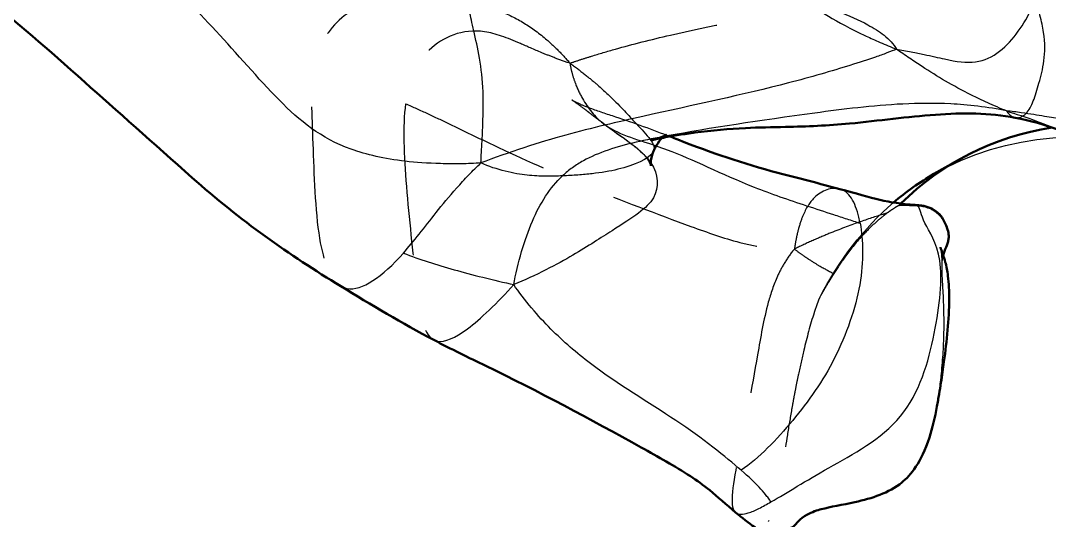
# Model space of a CAD drawing. Header units: millimetres. Extents: x 0 to 420, y 0 to 297.
# Drawn here: x 338 to 354.13, y 181.83 to 189.66 of the extents above; entities that cross this region are included whole.
import ezdxf

# ---------------------------------------------------------------- set-up
doc = ezdxf.new("R2010")
doc.units = ezdxf.units.MM
doc.header["$LTSCALE"] = 0.75
doc.linetypes.add('HIDDEN2', pattern=[4.7625, 3.175, -1.5875])
for name, color, linetype, lineweight in [('Hidden', 7, 'HIDDEN2', 25), ('Hidden Narrow', 7, 'HIDDEN2', 25), ('Visible', 7, 'Continuous', 50), ('Visible Narrow', 7, 'Continuous', 25)]:
    doc.layers.add(name, color=color, linetype=linetype, lineweight=lineweight)

msp = doc.modelspace()

# ---------------------------------------------------------------- linework, layer by layer
at = {"layer": 'Hidden', "extrusion": (5e-16, 3e-16, -1)}
msp.add_ellipse((358.5593, 176.4217), major_axis=(-6.2379, 10.8323), ratio=0.5780931, start_param=0, end_param=0.5318986, dxfattribs=at)
at = {"layer": 'Hidden', "extrusion": (3e-16, 5e-16, -1)}
for centre, start_param, end_param in [((358.5593, 176.4217), -0.358369, -0.1070632), ((358.9128, 176.6253), -0.1568411, -0.1511212)]:
    msp.add_ellipse(centre, major_axis=(-6.2379, 10.8323), ratio=0.5780931, start_param=start_param, end_param=end_param, dxfattribs=at)
at = {"layer": 'Hidden'}
for points, knots in [([(347.1498, 188.0366), (347.0702, 188.096), (346.9952, 188.1543), (346.9246, 188.2089), (346.9224, 188.2106), (346.9137, 188.2173), (346.9072, 188.2223), (346.8814, 188.2421), (346.8626, 188.2566), (346.7895, 188.3123), (346.7387, 188.3498), (346.6841, 188.3879), (346.6695, 188.3976), (346.651, 188.4096), (346.6462, 188.4125), (346.6462, 188.4125), (346.647, 188.412), (346.6533, 188.4084), (346.6648, 188.4021), (346.7011, 188.3837), (346.7287, 188.3705), (346.8099, 188.3345), (346.8696, 188.3104), (347.0539, 188.2414), (347.1899, 188.1965), (347.6198, 188.0558), (347.9166, 187.9461), (348.1855, 187.8414)], [0, 0, 0, 0, 0.1258849, 0.1258849, 0.1299195, 0.1299195, 0.1420243, 0.1420243, 0.1783646, 0.1783646, 0.2885566, 0.2885566, 0.3411271, 0.3411271, 0.3900823, 0.3900823, 0.4107846, 0.4107846, 0.4714077, 0.4714077, 0.5480593, 0.5480593, 0.6694894, 0.6694894, 0.8998942, 0.8998942, 1.3813826, 1.3813826, 1.3813826, 1.3813826]), ([(347.7824, 187.5519), (347.7763, 187.5581), (347.7643, 187.57), (347.7302, 187.6011), (347.709, 187.6197), (347.6575, 187.6624), (347.6262, 187.6873), (347.539, 187.7541), (347.4801, 187.7971), (347.3316, 187.9041), (347.2404, 187.969), (347.1498, 188.0366)], [0, 0, 0, 0, 0.05611436, 0.05611436, 0.10690917, 0.10690917, 0.16516218, 0.16516218, 0.26151196, 0.26151196, 0.40457451, 0.40457451, 0.40457451, 0.40457451]), ([(351.7733, 186.7613), (351.7639, 186.7565), (351.7548, 186.7516), (351.7368, 186.7413), (351.7267, 186.7352), (351.6952, 186.7158), (351.6731, 186.7013), (351.6409, 186.6793), (351.6309, 186.6724), (351.6095, 186.6573), (351.5981, 186.649), (351.5866, 186.6405)], [-0.09351976, -0.09351976, -0.09351976, -0.09351976, -0.079204493, -0.079204493, -0.063261673, -0.063261673, -0.03132853, -0.03132853, -0.017395148, -0.017395148, 0, 0, 0, 0]), ([(352.5242, 186.4204), (352.5097, 186.4575), (352.4906, 186.4944), (352.449, 186.5582), (352.4225, 186.593), (352.354, 186.657), (352.3196, 186.6801), (352.1855, 186.7472), (352.0734, 186.7552), (351.9439, 186.758)], [-0.52399482, -0.52399482, -0.52399482, -0.52399482, -0.4197561, -0.4197561, -0.32926641, -0.32926641, -0.24379843, -0.24379843, 0, 0, 0, 0]), ([(351.5866, 186.6405), (351.5699, 186.6282), (351.5459, 186.6101), (351.4813, 186.5579), (351.4508, 186.5319), (351.3298, 186.4247), (351.2455, 186.3378), (351.0962, 186.1755), (351.0056, 186.0615), (350.8652, 185.8669), (350.8086, 185.7824), (350.7526, 185.6941)], [-0.67046607, -0.67046607, -0.67046607, -0.67046607, -0.63042125, -0.63042125, -0.59149965, -0.59149965, -0.46135017, -0.46135017, -0.19564447, -0.19564447, 0, 0, 0, 0]), ([(350.7526, 185.6941), (350.7476, 185.6863), (350.7427, 185.6784), (350.7333, 185.6635), (350.7289, 185.6565), (350.7196, 185.6415), (350.7147, 185.6335), (350.7042, 185.6165), (350.6986, 185.6075), (350.6846, 185.5845), (350.6762, 185.5705), (350.6446, 185.518), (350.6217, 185.479), (350.5727, 185.3939), (350.5468, 185.3477), (350.5212, 185.301)], [-0.27759594, -0.27759594, -0.27759594, -0.27759594, -0.26032219, -0.26032219, -0.24481226, -0.24481226, -0.22746452, -0.22746452, -0.20781688, -0.20781688, -0.17776135, -0.17776135, -0.09514699, -0.09514699, 0, 0, 0, 0]), ([(350.5212, 185.301), (350.5196, 185.2967), (350.518, 185.2924), (350.5066, 185.2621), (350.497, 185.2359), (350.4725, 185.1671), (350.458, 185.1243), (350.3828, 184.8924), (350.329, 184.6889), (350.2529, 184.3712), (350.2242, 184.243), (350.1838, 184.0519), (350.1704, 183.986), (350.1467, 183.8662), (350.1365, 183.8129), (350.1145, 183.6957), (350.103, 183.6321), (350.0682, 183.435), (350.046, 183.3021), (349.983, 182.9136), (349.9418, 182.6457), (349.9012, 182.3997), (349.8886, 182.3262), (349.8697, 182.2285), (349.8639, 182.1998), (349.8537, 182.1528), (349.8494, 182.134), (349.8406, 182.097), (349.836, 182.0786), (349.8241, 182.0342), (349.8165, 182.0079), (349.7833, 181.9065), (349.756, 181.8501), (349.7243, 181.8114)], [-1.00335247, -1.00335247, -1.00335247, -1.00335247, -1.00001579, -1.00001579, -0.97966488, -0.97966488, -0.94708731, -0.94708731, -0.8051866, -0.8051866, -0.71591549, -0.71591549, -0.66888992, -0.66888992, -0.63125862, -0.63125862, -0.58669722, -0.58669722, -0.4939614, -0.4939614, -0.31894026, -0.31894026, -0.24976888, -0.24976888, -0.22117343, -0.22117343, -0.2020238, -0.2020238, -0.18297768, -0.18297768, -0.15524995, -0.15524995, -0.07159681, -0.07159681, -0.07159681, -0.07159681])]:
    msp.add_open_spline(points, degree=3, knots=knots, dxfattribs=at)
at = {"layer": 'Hidden', "extrusion": (-1.9241e-12, 3.35e-14, -1)}
msp.add_open_spline([(347.883, 187.7789), (347.883, 187.7789), (347.883, 187.7789), (347.8832, 187.7789), (347.8874, 187.7801), (347.9029, 187.785), (347.9157, 187.7893), (347.9529, 187.8024), (347.9802, 187.8127), (348.035, 187.8344), (348.0597, 187.8447), (348.0936, 187.8593), (348.1056, 187.8648), (348.1265, 187.8748), (348.1322, 187.878), (348.1322, 187.878), (348.1321, 187.878), (348.1301, 187.8768), (348.1202, 187.8708), (348.0932, 187.8493), (348.0775, 187.8353), (348.0609, 187.8183)], degree=3, knots=[2.44182185, 2.44182185, 2.44182185, 2.44182185, 2.44260152, 2.44260152, 2.47530388, 2.47530388, 2.51583987, 2.51583987, 2.57639264, 2.57639264, 2.62944921, 2.62944921, 2.67285852, 2.67285852, 2.7336411, 2.7336411, 2.74157432, 2.74157432, 2.81559103, 2.81559103, 2.87772713, 2.87772713, 2.87772713, 2.87772713], dxfattribs=at)
at = {"layer": 'Hidden', "extrusion": (-1.421e-12, -2.474e-13, -1)}
msp.add_open_spline([(347.8845, 187.3821), (347.8845, 187.3821), (347.8844, 187.3826), (347.8831, 187.3879), (347.8788, 187.4022), (347.8614, 187.4411), (347.8474, 187.4663), (347.8268, 187.4975), (347.8201, 187.5069), (347.8055, 187.5264), (347.8002, 187.5326), (347.7922, 187.5417), (347.789, 187.5452), (347.7824, 187.5519)], degree=3, knots=[0.24634826, 0.24634826, 0.24634826, 0.24634826, 0.26215118, 0.26215118, 0.33053264, 0.33053264, 0.4062082, 0.4062082, 0.44381369, 0.44381369, 0.50332706, 0.50332706, 0.56340971, 0.56340971, 0.56340971, 0.56340971], dxfattribs=at)
at = {"layer": 'Hidden', "extrusion": (7.0745e-12, 3.60859e-10, -1)}
msp.add_open_spline([(351.9439, 186.758), (351.8901, 186.7592), (351.8351, 186.7595), (351.7733, 186.7613)], degree=3, dxfattribs=at)
at = {"layer": 'Hidden', "extrusion": (1.8034e-12, -5.25e-14, -1)}
msp.add_open_spline([(352.3696, 183.615), (352.3989, 183.7781), (352.4217, 183.9512), (352.4628, 184.3546), (352.4766, 184.582), (352.4818, 184.9655), (352.4797, 185.1121), (352.4667, 185.427), (352.457, 185.5611), (352.4484, 185.7473), (352.4467, 185.822), (352.4538, 185.9075), (352.4565, 185.9293), (352.4629, 185.9618), (352.4653, 185.9726), (352.4681, 185.9831)], degree=3, knots=[-4.5237687, -4.5237687, -4.5237687, -4.5237687, -3.8621966, -3.8621966, -3.0515476, -3.0515476, -2.5424533, -2.5424533, -2.0293178, -2.0293178, -1.6423035, -1.6423035, -1.5063973, -1.5063973, -1.4364869, -1.4364869, -1.4364869, -1.4364869], dxfattribs=at)
at = {"layer": 'Hidden', "extrusion": (2.1161e-12, 8.043e-13, -1)}
msp.add_open_spline([(352.4491, 185.8289), (352.4508, 185.8971), (352.4486, 185.9583), (352.4389, 186.0468), (352.4319, 186.0788), (352.4256, 186.1021), (352.4242, 186.1063), (352.4241, 186.1067), (352.4241, 186.1067), (352.4241, 186.1067)], degree=3, knots=[0, 0, 0, 0, 0.10127458, 0.10127458, 0.19225462, 0.19225462, 0.23163051, 0.23163051, 0.23361843, 0.23361843, 0.23361843, 0.23361843], dxfattribs=at)
at = {"layer": 'Hidden Narrow'}
for points, knots in [([(346.6162, 188.9885), (346.6581, 189.0037), (346.7175, 189.0237), (346.8362, 189.0624), (346.8956, 189.0812), (347.0736, 189.136), (347.4496, 189.2463), (348.472, 189.5111), (349.781, 189.7414), (351.4191, 190.1855), (352.2342, 190.4039), (352.68, 190.5187), (352.8428, 190.5593), (353.1966, 190.6452), (353.3876, 190.6905), (353.5541, 190.7267)], [0, 0, 0, 0, 0.125, 0.125, 0.25, 0.25, 0.5, 1, 2, 2.5, 2.75, 2.75, 2.875, 2.875, 3, 3, 3, 3]), ([(353.5967, 188.1361), (353.6059, 188.1344), (353.6678, 188.1288), (353.8267, 188.2119), (353.9649, 188.6387), (354.1219, 189.2608), (353.9387, 189.9248), (353.804, 190.2407), (353.7241, 190.4091), (353.6938, 190.4695), (353.6262, 190.5988), (353.5887, 190.6678), (353.5541, 190.7267)], [-3.5865148, -3.5865148, -3.5865148, -3.5865148, -3.5, -3, -2, -1, -0.5, -0.25, -0.25, -0.125, -0.125, 0, 0, 0, 0]), ([(345.0238, 189.9298), (344.9519, 189.928), (344.8736, 189.9286), (344.7309, 189.9312), (344.6667, 189.9333), (344.4953, 189.9414), (344.1947, 189.9641), (343.6223, 190.0104), (342.9268, 189.7445), (342.5239, 188.9393), (342.5901, 187.8294), (342.6302, 186.2048), (342.8556, 185.5985), (343.0234, 185.4968)], [-8, -8, -8, -8, -7.875, -7.875, -7.75, -7.75, -7.5, -7, -6, -5, -4, -3, -2.1569806, -2.1569806, -2.1569806, -2.1569806]), ([(345.0238, 189.9298), (345.1008, 189.9224), (345.1901, 189.9041), (345.3559, 189.862), (345.4325, 189.838), (345.6433, 189.7577), (345.7726, 189.6925), (346.0203, 189.541), (346.1389, 189.4547), (346.3147, 189.3037), (346.3753, 189.247), (346.5005, 189.1206), (346.5651, 189.051), (346.6162, 188.9885)], [0, 0, 0, 0, 0.125, 0.125, 0.25, 0.25, 0.5, 0.5, 0.75, 0.75, 0.875, 0.875, 1, 1, 1, 1]), ([(346.6162, 188.9885), (346.5428, 189.0118), (346.4598, 189.0419), (346.3077, 189.099), (346.2387, 189.1262), (346.0527, 189.2035), (345.722, 189.3503), (345.0896, 189.5985), (344.3101, 189.2662), (344.0853, 188.7142), (344.0392, 188.3546)], [-7, -7, -7, -7, -6.875, -6.875, -6.75, -6.75, -6.5, -6, -5, -4, -4, -4, -4]), ([(346.6162, 188.9885), (346.622, 188.9405), (346.6353, 188.8841), (346.6642, 188.7792), (346.6798, 188.7307), (346.73, 188.5964), (346.8462, 188.3491), (347.0059, 188.148), (347.135, 188.0479)], [-4, -4, -4, -4, -3.875, -3.875, -3.75, -3.75, -3.5, -3, -3, -3, -3]), ([(344.0392, 188.3546), (343.9931, 187.9949), (344.0334, 187.108), (344.2072, 185.5348), (344.3002, 184.7502), (344.4811, 184.6555)], [-4, -4, -4, -4, -3, -2, -1.0900282, -1.0900282, -1.0900282, -1.0900282]), ([(344.0392, 188.3546), (344.1544, 188.3045), (344.2688, 188.2529), (344.4969, 188.1474), (344.6106, 188.0935), (344.9519, 187.93), (345.6349, 187.5962), (346.8222, 187.068), (348.2791, 186.5137), (349.1481, 186.2055), (349.5321, 186.1214), (349.7378, 186.092), (349.8124, 186.0847), (349.9735, 186.0753), (350.06, 186.0731), (350.1348, 186.0783)], [-4, -4, -4, -4, -3.75, -3.75, -3.5, -3.5, -3, -2, -1, -0.5, -0.25, -0.25, -0.125, -0.125, 0, 0, 0, 0]), ([(347.135, 188.0479), (347.4193, 187.8363), (347.7231, 187.653), (347.8742, 187.4437), (347.8829, 187.4308)], [0, 0, 0, 0, 1, 1.0651156, 1.0651156, 1.0651156, 1.0651156]), ([(350.8461, 187.019), (350.7193, 187.0531), (350.4751, 186.9676), (350.2882, 186.6739), (350.2184, 186.4694), (350.1856, 186.3468), (350.1747, 186.2998), (350.1531, 186.1936), (350.1423, 186.1343), (350.1348, 186.0783)], [1.1253135, 1.1253135, 1.1253135, 1.1253135, 2, 2.5, 2.75, 2.75, 2.875, 2.875, 3, 3, 3, 3]), ([(352.0241, 186.7697), (352.0076, 186.7711), (351.9828, 186.7684), (351.9497, 186.7597), (351.9439, 186.758)], [6.27152156, 6.27152156, 6.27152156, 6.27152156, 6.5, 6.54673479, 6.54673479, 6.54673479, 6.54673479]), ([(351.5866, 186.6405), (351.5659, 186.6345), (351.5436, 186.628), (351.4135, 186.5891), (351.1573, 186.5061), (350.8434, 186.3879), (350.5924, 186.2857), (350.5033, 186.2477), (350.3142, 186.1639), (350.2142, 186.1181), (350.1348, 186.0783)], [-0.80574724, -0.80574724, -0.80574724, -0.80574724, -0.75, -0.75, -0.5, -0.25, -0.25, -0.125, -0.125, 0, 0, 0, 0]), ([(350.1348, 186.0783), (350.0811, 186.019), (350.0292, 185.9424), (349.9394, 185.7947), (349.9015, 185.7236), (349.8091, 185.5184), (349.6733, 185.1108), (349.512, 184.1396), (349.2691, 182.8679), (349.1029, 182.0778), (349.2044, 181.9605), (349.2136, 181.9529)], [-4, -4, -4, -4, -3.875, -3.875, -3.75, -3.75, -3.5, -3, -2, -1, -0.913599, -0.913599, -0.913599, -0.913599])]:
    msp.add_open_spline(points, degree=3, knots=knots, dxfattribs=at)
at = {"layer": 'Hidden Narrow', "extrusion": (7.849e-13, 6.379e-13, -1)}
msp.add_open_spline([(346.6162, 188.9885), (346.6933, 188.9354), (346.7727, 188.8743), (346.9146, 188.7617), (346.977, 188.7102), (347.1388, 188.57), (347.4054, 188.3182), (347.8095, 187.8743), (347.9676, 187.708), (347.9269, 187.6097)], degree=3, knots=[0, 0, 0, 0, 0.125, 0.125, 0.25, 0.25, 0.5, 1, 1.9402766, 1.9402766, 1.9402766, 1.9402766], dxfattribs=at)
at = {"layer": 'Hidden Narrow', "extrusion": (4.767e-13, 2.4837e-12, -1)}
msp.add_open_spline([(347.135, 188.0479), (347.3555, 187.8768), (347.642, 187.8047), (347.9689, 187.6947)], degree=3, dxfattribs=at)
at = {"layer": 'Hidden Narrow', "extrusion": (-5.1081e-12, -7.7239e-12, -1)}
msp.add_open_spline([(350.1348, 186.0783), (350.1764, 186.0468), (350.2199, 186.0156), (350.2983, 185.9607), (350.3331, 185.937), (350.4245, 185.877), (350.5679, 185.7896), (350.6814, 185.7306), (350.7526, 185.6941)], degree=3, knots=[0, 0, 0, 0, 0.125, 0.125, 0.25, 0.25, 0.5, 0.94434976, 0.94434976, 0.94434976, 0.94434976], dxfattribs=at)
at = {"layer": 'Visible', "extrusion": (-1e-16, -0.817547, 0.575862)}
msp.add_line((352.6749, 187.4575), (352.3213, 187.254), dxfattribs=at)
at = {"layer": 'Visible', "extrusion": (3e-16, 5e-16, -1)}
for centre, start_param, end_param in [((358.9128, 176.6253), -0.1511212, 0.2176164), ((358.5593, 176.4217), -0.1070632, 0)]:
    msp.add_ellipse(centre, major_axis=(-6.2379, 10.8323), ratio=0.5780931, start_param=start_param, end_param=end_param, dxfattribs=at)
at = {"layer": 'Visible'}
for points, knots in [([(343.0234, 185.4968), (342.2194, 185.9846), (341.4453, 186.5291), (340.0892, 187.7331), (339.5026, 188.2567), (338.4214, 189.2162), (337.9559, 189.6294), (337.0445, 190.3374), (336.6955, 190.5895), (336.3508, 190.8333)], [0, 0, 0, 0, 1.3806949, 1.3806949, 2.4921467, 2.4921467, 3.8194848, 3.8194848, 4.5681318, 4.5681318, 4.5681318, 4.5681318]), ([(353.5967, 188.1361), (353.1887, 188.2126), (352.7755, 188.2135), (351.9084, 188.1515), (351.4583, 188.0876), (350.6694, 188.0126), (350.3293, 187.9985), (349.785, 187.9868), (349.5768, 187.9835), (349.1078, 187.9616), (348.8408, 187.9377), (348.4936, 187.8909), (348.4108, 187.8786), (348.2448, 187.852), (348.1602, 187.8373), (348.0409, 187.8145), (347.9996, 187.8061), (347.947, 187.7945), (347.9304, 187.7907), (347.9088, 187.7855), (347.9017, 187.7838), (347.8874, 187.7801), (347.883, 187.7789), (347.883, 187.7789)], [0, 0, 0, 0, 0.5536089, 0.5536089, 1.1143985, 1.1143985, 1.5167356, 1.5167356, 1.7700682, 1.7700682, 2.0903999, 2.0903999, 2.1908336, 2.1908336, 2.29613, 2.29613, 2.3556623, 2.3556623, 2.3877134, 2.3877134, 2.4083034, 2.4083034, 2.4418219, 2.4418219, 2.4418219, 2.4418219]), ([(354.9645, 187.6607), (354.7387, 187.7611), (354.5065, 187.8595), (354.0592, 188.0244), (353.831, 188.0922), (353.5967, 188.1361)], [0, 0, 0, 0, 0.29754257, 0.29754257, 0.61535857, 0.61535857, 0.61535857, 0.61535857]), ([(348.0609, 187.8183), (348.0546, 187.8117), (348.0481, 187.8047), (348.0084, 187.7592), (347.9753, 187.7103), (347.9412, 187.6426), (347.9337, 187.6262), (347.9269, 187.6097)], [2.87772713, 2.87772713, 2.87772713, 2.87772713, 2.90162658, 2.90162658, 3.02358178, 3.02358178, 3.06143377, 3.06143377, 3.06143377, 3.06143377]), ([(347.9269, 187.6097), (347.9044, 187.5555), (347.8903, 187.5008), (347.8814, 187.4252), (347.8824, 187.3992), (347.8841, 187.3842), (347.8845, 187.3821), (347.8845, 187.3821)], [0, 0, 0, 0, 0.12447104, 0.12447104, 0.21448176, 0.21448176, 0.24634826, 0.24634826, 0.24634826, 0.24634826]), ([(350.8461, 187.019), (351.0903, 186.9533), (351.3119, 186.8882), (351.6437, 186.8068), (351.8134, 186.7872), (352.0241, 186.7697)], [0, 0, 0, 0, 0.4542441, 0.4542441, 0.91929024, 0.91929024, 0.91929024, 0.91929024]), ([(352.0241, 186.7697), (352.0932, 186.764), (352.1706, 186.7596), (352.3009, 186.7096), (352.3457, 186.6842), (352.4165, 186.6182), (352.4445, 186.5808), (352.4906, 186.5016), (352.509, 186.4593), (352.5242, 186.4204)], [0, 0, 0, 0, 0.1522997, 0.1522997, 0.22500718, 0.22500718, 0.28610228, 0.28610228, 0.34959297, 0.34959297, 0.34959297, 0.34959297]), ([(352.4241, 186.1067), (352.4241, 186.1067), (352.4248, 186.1047), (352.4288, 186.0933), (352.4343, 186.0787), (352.4484, 186.0401), (352.4569, 186.0167), (352.4771, 185.9562), (352.489, 185.9168), (352.5172, 185.8084), (352.5316, 185.735), (352.5569, 185.5395), (352.5611, 185.4182), (352.5587, 184.9728), (352.5238, 184.6446), (352.4651, 184.205), (352.4495, 184.0971), (352.4228, 183.9266), (352.413, 183.8665), (352.3975, 183.7744), (352.3919, 183.7423), (352.3806, 183.6778), (352.3748, 183.6452), (352.3694, 183.6151)], [0.2336184, 0.2336184, 0.2336184, 0.2336184, 0.2618649, 0.2618649, 0.3120263, 0.3120263, 0.3589206, 0.3589206, 0.4211332, 0.4211332, 0.5219194, 0.5219194, 0.681217, 0.681217, 1.1092649, 1.1092649, 1.2479538, 1.2479538, 1.3209805, 1.3209805, 1.3599539, 1.3599539, 1.4007228, 1.4007228, 1.4007228, 1.4007228]), ([(349.2136, 181.9529), (349.066, 182.0754), (348.9333, 182.2012), (348.7074, 182.3828), (348.6082, 182.4531), (348.2586, 182.68), (347.9984, 182.8246), (346.9417, 183.4122), (346.1144, 183.855), (345.0273, 184.3801), (344.756, 184.5114), (344.4811, 184.6555)], [0, 0, 0, 0, 0.2388305, 0.2388305, 0.4336, 0.4336, 0.8924946, 0.8924946, 2.2684832, 2.2684832, 2.7246671, 2.7246671, 2.7246671, 2.7246671]), ([(350.074, 181.7124), (350.0899, 181.7144), (350.1031, 181.721), (350.1274, 181.7399), (350.1385, 181.7517), (350.1582, 181.7737), (350.1662, 181.7828), (350.1843, 181.8027), (350.1932, 181.8122), (350.237, 181.8557), (350.2764, 181.8868), (350.4112, 181.9635), (350.4977, 181.9895), (350.6984, 182.043), (350.8877, 182.072), (351.3469, 182.1744), (351.6166, 182.2581), (351.9602, 182.539), (352.1234, 182.7372), (352.2993, 183.2759), (352.3382, 183.4397), (352.3696, 183.615)], [-13.6546762, -13.6546762, -13.6546762, -13.6546762, -13.4328143, -13.4328143, -13.2305251, -13.2305251, -13.1077816, -13.1077816, -12.9737853, -12.9737853, -12.4995921, -12.4995921, -11.7324637, -11.7324637, -9.7368733, -9.7368733, -7.0728818, -7.0728818, -5.2343693, -5.2343693, -4.5237687, -4.5237687, -4.5237687, -4.5237687])]:
    msp.add_open_spline(points, degree=3, knots=knots, dxfattribs=at)
at = {"layer": 'Visible', "extrusion": (-1.5761e-12, -4.7925e-12, -1)}
msp.add_open_spline([(348.1855, 187.8414), (348.2272, 187.8251), (348.2682, 187.809), (348.826, 187.5881), (349.3272, 187.4185), (350.2014, 187.1859), (350.5359, 187.1025), (350.8461, 187.019)], degree=3, knots=[1.3813826, 1.3813826, 1.3813826, 1.3813826, 1.4561116, 1.4561116, 2.4170431, 2.4170431, 2.9939854, 2.9939854, 2.9939854, 2.9939854], dxfattribs=at)
at = {"layer": 'Visible', "extrusion": (2.4246e-12, -5.304e-13, -1)}
msp.add_open_spline([(352.4681, 185.9831), (352.4708, 185.9935), (352.4737, 186.0037), (352.4911, 186.0585), (352.5088, 186.0973), (352.531, 186.155), (352.5382, 186.1753), (352.5463, 186.207), (352.5486, 186.2178), (352.552, 186.2396), (352.5532, 186.2505), (352.5546, 186.2785), (352.5541, 186.2959), (352.5493, 186.3366), (352.543, 186.3714), (352.525, 186.4182), (352.5246, 186.4193), (352.5242, 186.4204)], degree=3, knots=[-1.43648687, -1.43648687, -1.43648687, -1.43648687, -1.36720124, -1.36720124, -1.05890555, -1.05890555, -0.9063093, -0.9063093, -0.83084634, -0.83084634, -0.76023022, -0.76023022, -0.65541909, -0.65541909, -0.52714856, -0.52714856, -0.52399482, -0.52399482, -0.52399482, -0.52399482], dxfattribs=at)
at = {"layer": 'Visible', "extrusion": (-3.3377e-12, -5.8719e-12, -1)}
msp.add_open_spline([(344.4811, 184.6555), (343.9922, 184.9116), (343.4958, 185.2101), (343.0234, 185.4968)], degree=3, dxfattribs=at)
at = {"layer": 'Visible', "extrusion": (1.11638e-11, 1.48185e-11, -1)}
msp.add_open_spline([(349.8344, 181.4868), (349.6255, 181.6405), (349.4103, 181.7896), (349.2136, 181.9529)], degree=3, dxfattribs=at)
at = {"layer": 'Visible Narrow'}
for points, knots in [([(345.2206, 187.4263), (345.1214, 187.419), (345.0151, 187.4151), (344.8007, 187.4122), (344.6926, 187.4134), (344.3839, 187.4219), (344.1989, 187.4345), (343.7064, 187.4929), (342.8656, 187.6829), (342.0663, 188.3478), (341.0534, 189.5432), (340.2832, 190.2824), (339.737, 191.1719), (339.5226, 191.6371), (339.4195, 191.8951), (339.3849, 191.9898), (339.3152, 192.1969), (339.2801, 192.3092), (339.2557, 192.4085)], [0, 0, 0, 0, 0.125, 0.125, 0.25, 0.25, 0.5, 0.5, 1, 2, 3, 4, 4.5, 4.75, 4.75, 4.875, 4.875, 5, 5, 5, 5]), ([(351.7334, 189.2086), (351.8076, 189.1978), (351.8902, 189.1828), (352.0401, 189.1541), (352.1074, 189.1403), (352.2864, 189.1008), (352.5968, 189.0266), (353.1452, 188.9432), (353.6976, 189.4637), (354.0412, 190.2344), (354.0632, 191.1706), (353.9387, 192.0789), (353.6435, 192.3355), (353.3749, 192.4509), (353.3284, 192.467)], [0, 0, 0, 0, 0.125, 0.125, 0.25, 0.25, 0.5, 1, 2, 3, 4, 5, 6, 6.1944352, 6.1944352, 6.1944352, 6.1944352]), ([(355.3653, 191.9552), (355.4132, 191.9472), (355.6406, 191.8718), (355.9351, 191.489), (355.8938, 190.38), (355.7917, 189.3181), (355.339, 188.6079), (354.84, 188.0738), (354.3069, 188.1108), (354.0055, 188.1646), (353.8303, 188.1935), (353.7642, 188.2034), (353.6164, 188.224), (353.5347, 188.2346), (353.4584, 188.2414)], [1.7535511, 1.7535511, 1.7535511, 1.7535511, 2, 3, 4, 5, 6, 7, 7.5, 7.75, 7.75, 7.875, 7.875, 8, 8, 8, 8]), ([(350.3083, 189.9878), (350.3485, 189.9451), (350.4922, 189.8293), (350.811, 189.6333), (351.135, 189.4716), (351.3256, 189.3831), (351.3978, 189.3508), (351.5594, 189.2804), (351.6488, 189.2423), (351.7334, 189.2086)], [-1.3056014, -1.3056014, -1.3056014, -1.3056014, -1, -0.5, -0.25, -0.25, -0.125, -0.125, 0, 0, 0, 0]), ([(345.2206, 187.4263), (345.2224, 187.4782), (345.2253, 187.535), (345.2317, 187.6517), (345.2353, 187.7117), (345.2449, 187.8865), (345.2498, 187.9962), (345.26, 188.3051), (345.2583, 188.888), (345.1021, 189.514), (345.0345, 189.832), (345.0209, 189.9042), (345.0178, 189.9269), (345.0176, 189.9318), (345.0185, 189.9347), (345.0189, 189.9351), (345.0193, 189.9351)], [0, 0, 0, 0, 0.125, 0.125, 0.25, 0.25, 0.5, 0.5, 1, 2, 2.5, 2.75, 2.75, 2.875, 2.875, 2.9179571, 2.9179571, 2.9179571, 2.9179571]), ([(350.8149, 189.8031), (350.988, 189.735), (351.251, 189.619), (351.4644, 189.4864), (351.5791, 189.3957), (351.6154, 189.3618), (351.6841, 189.2868), (351.7164, 189.2457), (351.7334, 189.2086)], [5.13013223, 5.13013223, 5.13013223, 5.13013223, 5.5, 5.75, 5.75, 5.875, 5.875, 6, 6, 6, 6]), ([(353.4584, 188.2414), (353.3226, 188.2721), (353.1617, 188.2964), (352.8597, 188.3331), (352.7186, 188.3455), (352.3253, 188.365), (351.5839, 188.3556), (349.9731, 188.1493), (348.4227, 187.9153), (347.3343, 187.6914), (346.9463, 187.5267), (346.7672, 187.4276), (346.71, 187.3917), (346.6008, 187.3134), (346.5488, 187.2711), (346.4995, 187.225)], [-3, -3, -3, -3, -2.875, -2.875, -2.75, -2.75, -2.5, -2, -1, -0.5, -0.25, -0.25, -0.125, -0.125, 0, 0, 0, 0]), ([(353.4584, 188.2414), (353.6018, 188.1985), (353.7703, 188.1403), (354.084, 188.0267), (354.2293, 187.9712), (354.5751, 187.8313), (354.7742, 187.7453), (354.9645, 187.6607)], [0, 0, 0, 0, 0.125, 0.125, 0.25, 0.25, 0.44853339, 0.44853339, 0.44853339, 0.44853339]), ([(347.9269, 187.6097), (347.9243, 187.6035), (347.8681, 187.4934), (347.5088, 187.3413), (347.1086, 187.2745), (346.8933, 187.2502), (346.8189, 187.2436), (346.6641, 187.2327), (346.5836, 187.2284), (346.4995, 187.225)], [1.9402766, 1.9402766, 1.9402766, 1.9402766, 2, 3, 3.5, 3.5, 3.75, 3.75, 4, 4, 4, 4]), ([(347.9689, 187.6947), (348.0247, 187.6759), (348.4725, 187.5197), (349.209, 187.1367), (350.1844, 186.802), (350.6091, 186.6648), (350.8196, 186.5964), (350.8895, 186.5736), (351.0282, 186.5281), (351.0971, 186.5052), (351.1651, 186.4823)], [-2.1458807, -2.1458807, -2.1458807, -2.1458807, -2, -1, -0.5, -0.25, -0.25, -0.125, -0.125, 0, 0, 0, 0]), ([(344.0056, 186.0149), (344.0876, 186.1067), (344.2518, 186.3077), (344.4266, 186.5337), (344.6154, 186.7722), (344.7225, 186.8995), (344.9021, 187.1025), (344.9651, 187.1722), (345.0928, 187.3059), (345.1575, 187.37), (345.2206, 187.4263)], [-1, -1, -1, -1, -0.75, -0.5, -0.5, -0.25, -0.25, -0.125, -0.125, 0, 0, 0, 0]), ([(347.8829, 187.4308), (348.0075, 187.2459), (348.0245, 186.8297), (347.5087, 186.5197), (346.905, 186.1253), (346.5378, 185.9101), (346.397, 185.8337), (346.0787, 185.6716), (345.9013, 185.5859), (345.7357, 185.5224)], [1.0651156, 1.0651156, 1.0651156, 1.0651156, 2, 3, 3.5, 3.5, 3.75, 3.75, 4, 4, 4, 4]), ([(345.7357, 185.5224), (345.7623, 185.6773), (345.8078, 185.8651), (345.9094, 186.2113), (345.9656, 186.3697), (346.0889, 186.6569), (346.1576, 186.7879), (346.3137, 187.0258), (346.4011, 187.1328), (346.4995, 187.225)], [0, 0, 0, 0, 0.25, 0.25, 0.5, 0.5, 0.75, 0.75, 1, 1, 1, 1]), ([(349.7674, 182.1197), (350.0269, 182.2682), (350.5868, 182.6229), (351.9563, 183.339), (352.3773, 184.7928), (352.4949, 186.0171), (352.1216, 186.5206), (352.1099, 186.7366), (352.0439, 186.7681), (352.0241, 186.7697)], [0, 0, 0, 0, 1, 2, 3, 4, 5, 6, 6.2715216, 6.2715216, 6.2715216, 6.2715216]), ([(343.0234, 185.4968), (343.0546, 185.4778), (343.3013, 185.383), (343.6778, 185.6476), (344.0056, 186.0149)], [-2.1569806, -2.1569806, -2.1569806, -2.1569806, -2, -1, -1, -1, -1]), ([(344.4811, 184.6555), (344.499, 184.6461), (344.625, 184.6025), (344.8144, 184.6855), (345.1115, 184.9048), (345.2242, 185.0017), (345.4769, 185.2429), (345.6169, 185.3874), (345.7357, 185.5224)], [-1.0900282, -1.0900282, -1.0900282, -1.0900282, -1, -0.5, -0.5, -0.25, -0.25, 0, 0, 0, 0])]:
    msp.add_open_spline(points, degree=3, knots=knots, dxfattribs=at)
at = {"layer": 'Visible Narrow', "extrusion": (9.487e-13, -3.3052e-12, -1)}
msp.add_open_spline([(351.7334, 189.2086), (351.6981, 189.1922), (351.6419, 189.1705), (351.5263, 189.1275), (351.4668, 189.1062), (351.2834, 189.0431), (350.8821, 188.9126), (349.7362, 188.5805), (348.161, 188.2504), (346.9629, 187.976), (346.3437, 187.8072), (346.1252, 187.7413), (345.6641, 187.5902), (345.4214, 187.505), (345.2206, 187.4263)], degree=3, knots=[-3, -3, -3, -3, -2.875, -2.875, -2.75, -2.75, -2.5, -2, -1, -0.5, -0.5, -0.25, -0.25, 0, 0, 0, 0], dxfattribs=at)
at = {"layer": 'Visible Narrow', "extrusion": (1.2046e-12, 2.3873e-12, -1)}
msp.add_open_spline([(353.4584, 188.2414), (353.3622, 188.28), (353.2589, 188.3256), (353.0712, 188.4113), (352.9868, 188.4515), (352.7616, 188.5638), (352.6299, 188.6357), (352.3782, 188.7819), (352.2583, 188.8563), (352.074, 188.9765), (352.0086, 189.02), (351.8697, 189.1142), (351.7962, 189.1647), (351.7334, 189.2086)], degree=3, knots=[0, 0, 0, 0, 0.125, 0.125, 0.25, 0.25, 0.5, 0.5, 0.75, 0.75, 0.875, 0.875, 1, 1, 1, 1], dxfattribs=at)
at = {"layer": 'Visible Narrow', "extrusion": (-5.3507e-12, -1.04016e-11, -1)}
msp.add_open_spline([(353.4584, 188.2414), (353.4707, 188.2217), (353.4862, 188.2041), (353.516, 188.1753), (353.5302, 188.1641), (353.5617, 188.1458), (353.5794, 188.1393), (353.5967, 188.1361)], degree=3, knots=[-4, -4, -4, -4, -3.875, -3.875, -3.75, -3.75, -3.58651476, -3.58651476, -3.58651476, -3.58651476], dxfattribs=at)
at = {"layer": 'Visible Narrow', "extrusion": (-1.931e-13, -2.0737e-12, -1)}
msp.add_open_spline([(346.4995, 187.225), (346.4155, 187.2215), (346.3278, 187.2189), (346.1441, 187.2204), (346.048, 187.2246), (345.8417, 187.2451), (345.7275, 187.266), (345.4773, 187.3291), (345.3412, 187.3712), (345.2206, 187.4263)], degree=3, knots=[-1, -1, -1, -1, -0.75, -0.75, -0.5, -0.5, -0.25, -0.25, 0, 0, 0, 0], dxfattribs=at)
at = {"layer": 'Visible Narrow', "extrusion": (-6.912e-13, -1.5363e-12, -1)}
msp.add_open_spline([(351.1651, 186.4823), (351.1591, 186.5148), (351.1525, 186.5461), (351.1382, 186.6064), (351.1304, 186.6353), (351.1053, 186.7182), (351.0475, 186.8683), (350.9519, 186.9807), (350.8642, 187.0142), (350.8461, 187.019)], degree=3, knots=[0, 0, 0, 0, 0.125, 0.125, 0.25, 0.25, 0.5, 1, 1.1253135, 1.1253135, 1.1253135, 1.1253135], dxfattribs=at)
at = {"layer": 'Visible Narrow'}
msp.add_open_spline([(351.1651, 186.4823), (351.2131, 186.2227), (351.2361, 185.5611), (350.8055, 184.3246), (350.1348, 183.3824), (349.5788, 182.8062), (349.3013, 182.6152)], degree=3, dxfattribs=at)
at = {"layer": 'Visible Narrow', "extrusion": (-7.484e-13, -2.1098e-12, -1)}
msp.add_open_spline([(344.0056, 186.0149), (344.1341, 185.9656), (344.2634, 185.9202), (344.5262, 185.8347), (344.6597, 185.7946), (344.9384, 185.7162), (345.0891, 185.6764), (345.4132, 185.5956), (345.5866, 185.5546), (345.7357, 185.5224)], degree=3, knots=[0, 0, 0, 0, 0.25, 0.25, 0.5, 0.5, 0.75, 0.75, 1, 1, 1, 1], dxfattribs=at)
at = {"layer": 'Visible Narrow', "extrusion": (-6.94e-13, -8.059e-13, -1)}
msp.add_open_spline([(349.3013, 182.6152), (349.0606, 182.8239), (348.3334, 183.3997), (347.1318, 184.0954), (346.5148, 184.6286), (346.2179, 184.9258), (346.1177, 185.0355), (345.9144, 185.2759), (345.8114, 185.4067), (345.7357, 185.5224)], degree=3, knots=[1, 1, 1, 1, 2, 3, 3.5, 3.5, 3.75, 3.75, 4, 4, 4, 4], dxfattribs=at)
at = {"layer": 'Visible Narrow', "extrusion": (2.3942e-12, 1.1625e-12, -1)}
msp.add_open_spline([(349.7674, 182.1197), (349.7539, 182.1393), (349.7403, 182.1586), (349.7123, 182.1966), (349.6979, 182.2153), (349.653, 182.2716), (349.556, 182.384), (349.4216, 182.5108), (349.3013, 182.6152)], degree=3, knots=[0, 0, 0, 0, 0.125, 0.125, 0.25, 0.25, 0.5, 1, 1, 1, 1], dxfattribs=at)
at = {"layer": 'Visible Narrow', "extrusion": (-6.686e-13, 2.5178e-12, -1)}
msp.add_open_spline([(349.2136, 181.9529), (349.2575, 181.9164), (349.3265, 181.9194), (349.4621, 181.9622), (349.5187, 181.9871), (349.639, 182.0472), (349.7026, 182.0825), (349.7674, 182.1197)], degree=3, knots=[-0.91359904, -0.91359904, -0.91359904, -0.91359904, -0.5, -0.5, -0.25, -0.25, 0, 0, 0, 0], dxfattribs=at)

doc.saveas('drawing.dxf')
